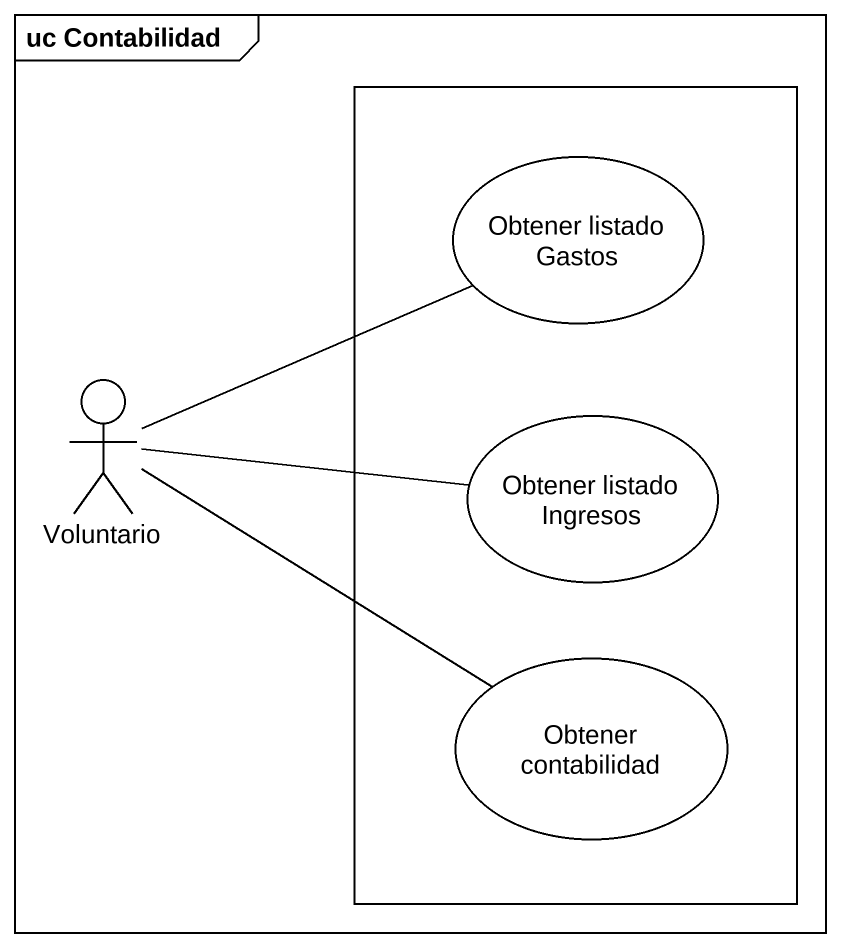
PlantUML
@startuml
mainframe uc Contabilidad
rectangle " " as rectangle1 {
  usecase "Obtener listado Gastos" as Obtener_listado_Gastos
  usecase "Obtener listado Ingresos" as Obtener_listado_Ingresos
  usecase "Obtener contabilidad" as Obtener_contabilidad
}
actor Voluntario
Obtener_listado_Gastos -left- Voluntario
Obtener_listado_Ingresos -left- Voluntario
Obtener_contabilidad -left- Voluntario
@enduml
